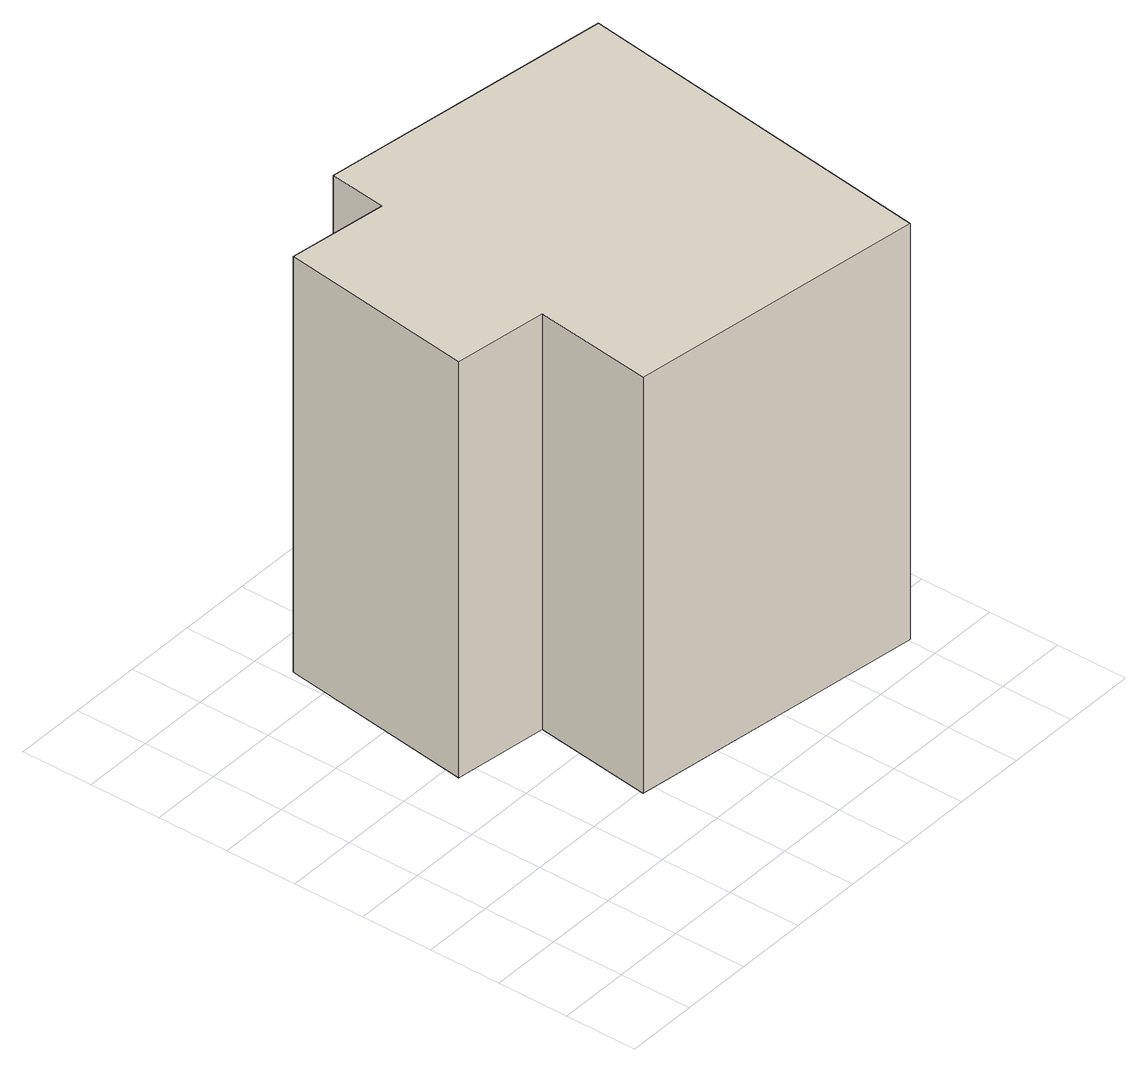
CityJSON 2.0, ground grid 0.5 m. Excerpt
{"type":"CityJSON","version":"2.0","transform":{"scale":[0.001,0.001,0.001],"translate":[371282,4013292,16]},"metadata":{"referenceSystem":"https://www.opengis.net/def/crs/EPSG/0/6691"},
"CityObjects":{
"building1":{"type":"Building","attributes":{"枝番":1,"利根川水系渡良瀬川洪水浸水想定区域（計画規模）.規模":"L1","利根川水系渡良瀬川洪水浸水想定区域（計画規模）.浸水ランク":"2","利根川水系渡良瀬川洪水浸水想定区域（計画規模）.浸水深":1.6,"利根川水系渡良瀬川洪水浸水想定区域（計画規模）.継続時間":39.3,"利根川水系渡良瀬川洪水浸水想定区域（想定最大規模）.規模":"L2","利根川水系渡良瀬川洪水浸水想定区域（想定最大規模）.浸水ランク":"2","利根川水系渡良瀬川洪水浸水想定区域（想定最大規模）.浸水深":2.49,"利根川水系渡良瀬川洪水浸水想定区域（想定最大規模）.継続時間":129.2,"利根川水系矢場川洪水浸水想定区域（想定最大規模）.規模":"L2","利根川水系矢場川洪水浸水想定区域（想定最大規模）.浸水ランク":"2","利根川水系矢場川洪水浸水想定区域（想定最大規模）.浸水深":1.1,"利根川水系矢場川洪水浸水想定区域（想定最大規模）.継続時間":29.6,"利根川水系多々良川洪水浸水想定区域（想定最大規模）.規模":"L2","利根川水系多々良川洪水浸水想定区域（想定最大規模）.浸水ランク":"2","利根川水系多々良川洪水浸水想定区域（想定最大規模）.浸水深":0.84,"利根川水系多々良川洪水浸水想定区域（想定最大規模）.継続時間":20.7,"利根川水系利根川洪水浸水想定区域（計画規模）.規模":"L1","利根川水系利根川洪水浸水想定区域（計画規模）.浸水ランク":"2","利根川水系利根川洪水浸水想定区域（計画規模）.浸水深":2.6,"利根川水系利根川洪水浸水想定区域（想定最大規模）.規模":"L2","利根川水系利根川洪水浸水想定区域（想定最大規模）.浸水ランク":"3","利根川水系利根川洪水浸水想定区域（想定最大規模）.浸水深":4.83,"usage":"452","BuildingDetails.prefecture":"10","BuildingDetails.city":"10207","BuildingDetails.surveyYear":2016},"geometry":[{"type":"Solid","lod":"1","boundaries":[[[[0,1,2,3,4,5,6,7]],[[6,8,9,7]],[[5,10,8,6]],[[4,11,10,5]],[[3,12,11,4]],[[2,13,12,3]],[[1,14,13,2]],[[0,15,14,1]],[[7,9,15,0]],[[8,10,11,12,13,14,15,9]]]]}]}
},
"vertices":[
[1422,979,500],[1532,1808,500],[874,1896,500],[1060,3263,500],[1749,3165,500],[1804,3564,500],[3880,3279,500],[3519,694,500],[3880,3279,3500],[3519,694,3500],[1804,3564,3500],[1749,3165,3500],[1060,3263,3500],[874,1896,3500],[1532,1808,3500],[1422,979,3500]
]}
